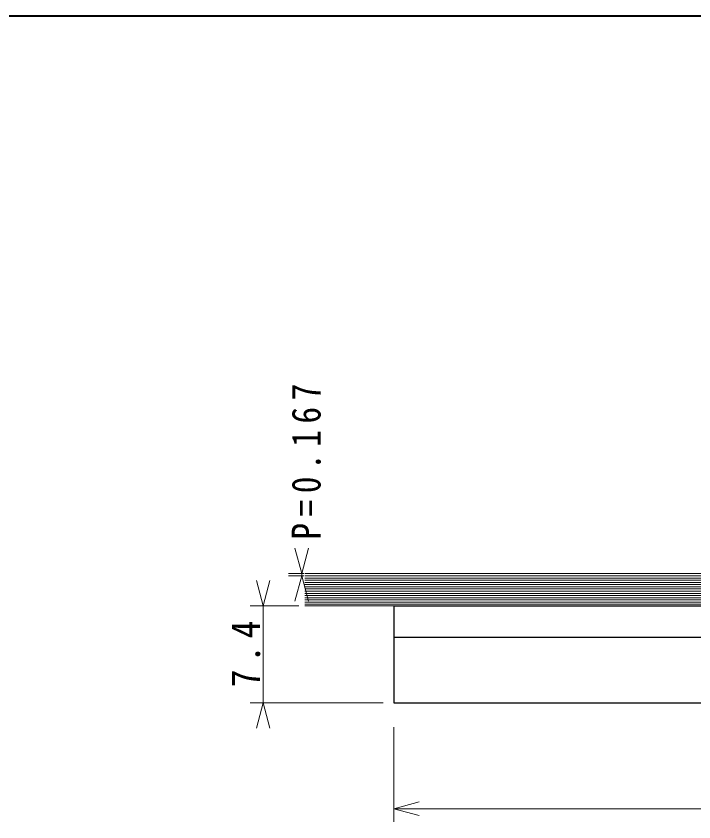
# Model space of a CAD drawing. Units: millimetres on the paper. Extents: x -199 to 190, y -134 to 140.
# Drawn here: x -105.1 to -53.6, y 75.3 to 136.7 of the extents above; entities that cross this region are included whole.
import ezdxf

# ---------------------------------------------------------------- set-up
doc = ezdxf.new("R2010")
doc.units = ezdxf.units.MM
for name, color, linetype, lineweight in [('0-0_補助線', 4, 'Continuous', 9), ('0-2_外形2', 3, 'Continuous', 25), ('0-A_寸法文字', 3, 'Continuous', 25)]:
    doc.layers.add(name, color=color, linetype=linetype, lineweight=lineweight)
doc.styles.add('ＭＳ ゴシック', font='')
doc.styles.get('ＭＳ ゴシック').set_extended_font_data('MS Gothic')

msp = doc.modelspace()

# ---------------------------------------------------------------- linework, layer by layer
at = {"layer": '0-0_補助線'}
for p, q in [((64.817, 94.233), (-83.16, 94.233)), ((57.817, 94.066), (-83.16, 94.066)), ((50.817, 93.899), (-83.16, 93.899)), ((43.817, 93.733), (-83.16, 93.733)), ((36.817, 93.566), (-83.16, 93.566)), ((29.817, 93.399), (-83.16, 93.399)), ((22.817, 93.233), (-83.16, 93.233)), ((15.817, 93.066), (-83.16, 93.066)), ((8.817, 92.899), (-83.16, 92.899)), ((1.817, 92.733), (-83.16, 92.733)), ((-5.183, 92.566), (-83.16, 92.566)), ((-12.183, 92.399), (-83.16, 92.399)), ((-19.183, 92.233), (-83.16, 92.233)), ((-26.183, 92.066), (-83.16, 92.066)), ((-76.401, 91.774), (-83.16, 91.774))]:
    msp.add_line(p, q, dxfattribs=at)
msp.add_lwpolyline([(-83.16, 91.899), (-33.183, 91.899), (-33.183, 99.469)], dxfattribs=at)
at = {"layer": '0-2_外形2'}
for p, q in [((-76.401, 91.774), (-36.28, 91.774)), ((-76.401, 91.774), (-76.401, 84.399)), ((-76.401, 89.399), (115.599, 89.399)), ((-76.401, 84.399), (115.599, 84.399))]:
    msp.add_line(p, q, dxfattribs=at)
at = {"layer": '0-A_寸法文字', "color": 5, "lineweight": 40}
msp.add_line((-16.945, 136.676), (-198.885, 136.676), dxfattribs=at)
at = {"layer": '0-A_寸法文字', "color": 1, "lineweight": 9}
for p, q in [((-83.403, 94.233), (-83.921, 96.164)), ((-83.403, 94.233), (-82.886, 96.164)), ((-84.403, 94.233), (-83.253, 94.233)), ((-84.403, 94.066), (-83.253, 94.066)), ((-83.403, 94.066), (-83.921, 92.134)), ((-83.403, 94.233), (-83.403, 94.066)), ((-83.403, 94.066), (-82.886, 92.134)), ((-86.335, 91.774), (-86.853, 93.706)), ((-86.335, 91.774), (-85.818, 93.706)), ((-87.335, 91.774), (-83.617, 91.774)), ((-86.335, 91.774), (-86.335, 84.399)), ((-87.335, 84.399), (-77.197, 84.399)), ((-86.335, 84.399), (-86.853, 82.467)), ((-86.335, 84.399), (-85.818, 82.467)), ((-76.401, 75.335), (-76.401, 82.55)), ((-76.401, 76.335), (-74.469, 76.853)), ((-76.401, 76.335), (115.599, 76.335)), ((-76.401, 76.335), (-74.469, 75.817))]:
    msp.add_line(p, q, dxfattribs=at)

# ---------------------------------------------------------------- texts
at = {"layer": '0-A_寸法文字', "color": 1, "char_height": 2.199, "attachment_point": 7, "rotation": 90, "style": 'ＭＳ ゴシック'}
for s, insert in [('\\T1.39;\\W0.85;P=0.167', (-81.934, 96.819)), ('\\T1.38;\\W0.9;7.4', (-86.535, 85.587))]:
    msp.add_mtext(s, dxfattribs=dict(at, insert=insert))

doc.saveas('drawing.dxf')
